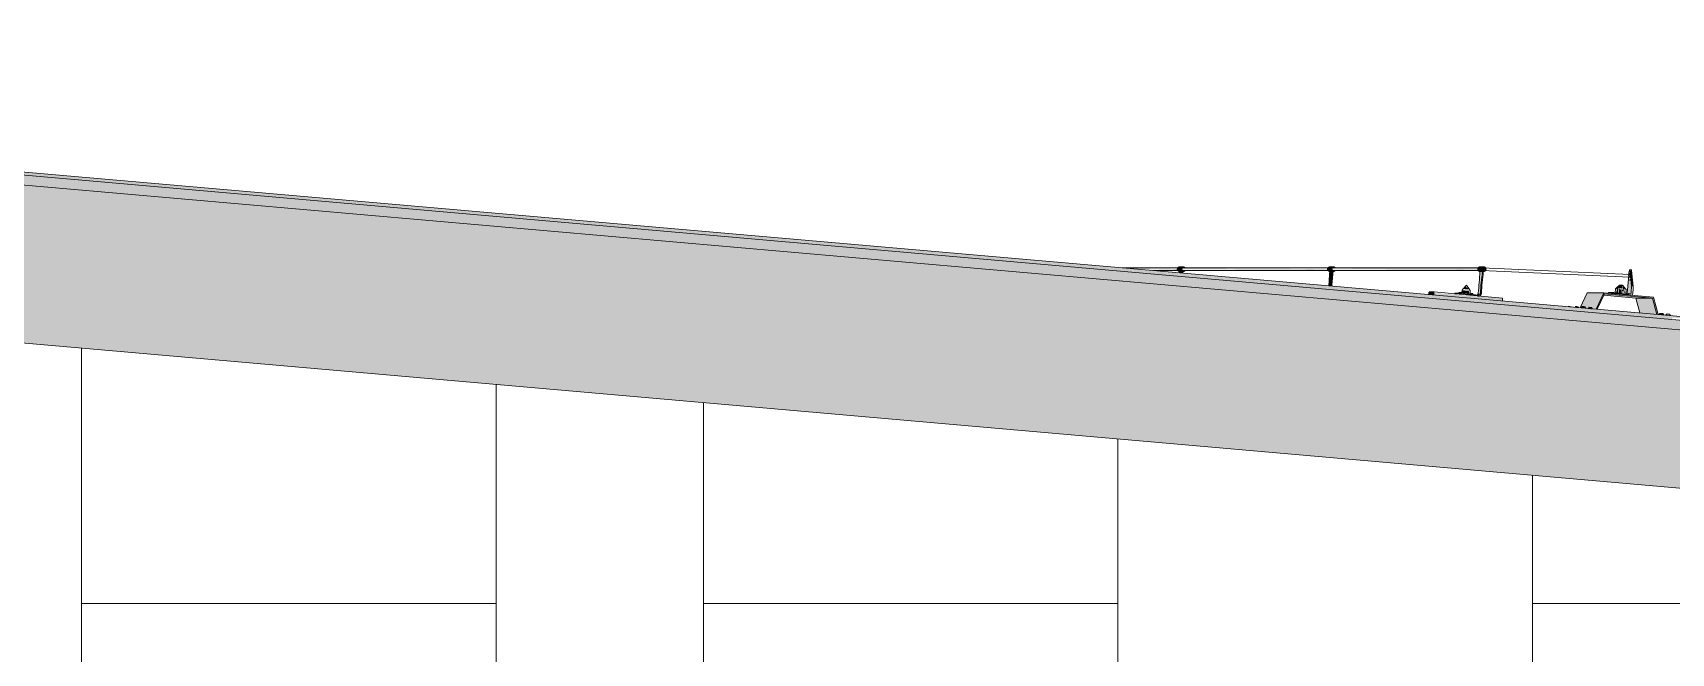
# Model space of a CAD drawing. Header units: millimetres. Extents: x -4612930 to -4329258, y -1064 to 30311.
# Drawn here: x -4361850 to -4357106, y 15860 to 17655 of the extents above; entities that cross this region are included whole.
import ezdxf

# ---------------------------------------------------------------- set-up
doc = ezdxf.new("R2010")
doc.units = ezdxf.units.MM
for name, color, linetype, lineweight in [('A-ROOF', 132, 'Continuous', 5), ('A-WALL-PATT', 111, 'Continuous', 5), ('Q-SPCQ', 91, 'Continuous', 5)]:
    doc.layers.add(name, color=color, linetype=linetype, lineweight=lineweight)

# ---------------------------------------------------------------- blocks, each defined once
blk = doc.blocks.new('Static Line_Sayfa_Metal Deck_Pan Mount - Up to 15 _ pitch - Max 2 Users-1846359-NORTH EAST')
at = {"layer": 'Q-SPCQ'}
h = blk.add_hatch(color=256, dxfattribs=at)
h.paths.add_polyline_path([(4340669.9, 16971.2), (4341093.6, 16973.4), (4341093.7, 16974.9), (4340669.8, 16972.9), (4340669.6, 16971.2)])
h.paths.add_polyline_path([(4341528.2, 16971.2), (4341528.5, 16974.9), (4341104.6, 16972.5), (4341104.7, 16971.2), (4341528, 16971.2)])
h.paths.add_polyline_path([(4340540, 16971.2), (4340658.8, 16973.2), (4340658.9, 16974.9), (4340520, 16973), (4340531, 16972)])
h = blk.add_hatch(color=256, dxfattribs=at)
h.paths.add_polyline_path([(4341105.9, 16966.9), (4341528, 16969.2), (4341528, 16971.2), (4341104.3, 16969.2), (4341105.8, 16967)])
h.paths.add_polyline_path([(4340658.3, 16966.9), (4340658.4, 16969.2), (4340658.3, 16971.2), (4340566, 16969), (4340589.7, 16966.9)])
h.paths.add_polyline_path([(4340671.1, 16966.9), (4341093.2, 16969.2), (4341093.1, 16971.2), (4340669.4, 16969.2), (4340670.9, 16967)])
for points in [[(4340671.1, 16964.4), (4340674.2, 16964.7), (4340669.5, 16970.2), (4340670.5, 16974.9), (4340675.8, 16977.3), (4340664.1, 16977), (4340658.7, 16972.2), (4340660.1, 16966.9), (4340664.2, 16964.7), (4340671.1, 16964.4)], [(4340670.6, 16959.8), (4340671.1, 16964.7), (4340664.2, 16964.7), (4340663.9, 16960.4), (4340668.8, 16960)], [(4340673.6, 16959.6), (4340674, 16963.3), (4340671, 16963.5), (4340671.3, 16959.8)], [(4340675.3, 16965.7), (4340672.5, 16966.9), (4340674.7, 16965.7)], [(4341108.8, 16964.4), (4341109, 16964.7), (4341104.4, 16970.5), (4341105.3, 16974.9), (4341110.6, 16977.3), (4341098.9, 16977), (4341093.5, 16972.2), (4341094.9, 16966.9), (4341099, 16964.7), (4341107.1, 16964.4)], [(4341101.7, 16922.3), (4341106, 16964.7), (4341099, 16964.7), (4341098.1, 16922.6)], [(4341104.7, 16922), (4341105.5, 16960.6), (4341102.5, 16922.2), (4341104.3, 16922)], [(4341110.2, 16965.7), (4341107.3, 16966.9), (4341109.5, 16965.7)], [(4341544.3, 16964.4), (4341539.2, 16970.2), (4341540.1, 16974.9), (4341544.1, 16977.3), (4341533.7, 16977), (4341528.3, 16972.2), (4341529.7, 16966.9), (4341536.4, 16964.7), (4341543.7, 16964.4)], [(4341530.8, 16899.8), (4341535.2, 16900.5), (4341537.1, 16964.7), (4341533.8, 16964.7), (4341530.6, 16899.8)], [(4341538.3, 16901.5), (4341538.9, 16948.2), (4341536.1, 16901.7)], [(4341540, 16967.4), (4341542.1, 16971.3), (4341539.4, 16972.5), (4341539.7, 16967.6)], [(4341545, 16965.7), (4341549.9, 16970.2), (4341548.1, 16974.5), (4341542.7, 16976.1), (4341540.9, 16973.1), (4341541.3, 16968.3), (4341541, 16966.7), (4341544.3, 16965.7)], [(4341977.1, 16921.2), (4341972.2, 16967.5), (4341967.9, 16967.8), (4341972.2, 16921.7)], [(4341400.3, 16896.2), (4341400.6, 16900.9), (4341386.2, 16902.1), (4341386.3, 16897.5), (4341397.7, 16896.5)], [(4341400.5, 16902.9), (4341400.8, 16904.9), (4341397.7, 16902.9)], [(4341400.7, 16901.6), (4341400.5, 16902.9), (4341397.7, 16901.9)], [(4341400.6, 16900.9), (4341400.7, 16901.5), (4341397.7, 16901.1)], [(4341598.8, 16878.9), (4341599.3, 16886.7), (4341400.7, 16902.1), (4341400.3, 16896.2), (4341584.7, 16880.2)], [(4341530.6, 16893.4), (4341530.6, 16896.2), (4341481.5, 16898.8), (4341481.4, 16897.7), (4341530.6, 16893.4)], [(4341502.3, 16901.4), (4341502.3, 16908.9), (4341482.2, 16909.4), (4341481.7, 16903.2), (4341494.4, 16902.1)], [(4341499.8, 16912.3), (4341502.3, 16915.8), (4341495.4, 16917.3), (4341494.4, 16919.1), (4341493.1, 16920.7), (4341485.8, 16916.2), (4341486.7, 16913.4), (4341495.5, 16912.6)], [(4341599.3, 16886.7), (4341599, 16887.4), (4341599, 16886.7)], [(4341870.4, 16855.3), (4341892.4, 16902.5), (4341844.3, 16902.5), (4341824.2, 16859.3), (4341869.9, 16855.3)], [(4342049.4, 16839.7), (4342033.7, 16890), (4341892.4, 16902.5), (4341870.5, 16855.3), (4341873.6, 16855), (4341894.2, 16899.3), (4342033.7, 16887), (4342047.4, 16839.8), (4342049.3, 16839.7)], [(4341985.6, 16887), (4342033.7, 16887), (4341894.2, 16899.3), (4341894.2, 16895.1)], [(4341910.6, 16900.9), (4341910.4, 16903.7), (4341905.4, 16901.9), (4341905.4, 16901.3), (4341910.4, 16900.9)], [(4341915.7, 16900.4), (4341916, 16903.7), (4341910.6, 16901.9), (4341910.6, 16900.9)], [(4341945.9, 16897.8), (4341946.2, 16901), (4341921.3, 16901.9), (4341921.1, 16899.9), (4341935.4, 16898.7)], [(4341940.1, 16914.8), (4341938.2, 16915.4), (4341936.5, 16917.6), (4341938.2, 16921.3), (4341933, 16920.4), (4341930.1, 16915.6), (4341938.2, 16914.9)], [(4341934.9, 16902), (4341934.4, 16913.1), (4341930.6, 16913.2), (4341932, 16902.3), (4341934.9, 16902)], [(4341945.4, 16914.8), (4341945.4, 16921.6), (4341938.2, 16920.4), (4341935.3, 16915.6)], [(4341944.3, 16901.2), (4341944.3, 16912.7), (4341935.9, 16913.2), (4341937, 16901.9), (4341944.3, 16901.2)], [(4341954.4, 16913.9), (4341951.9, 16918.8), (4341945.6, 16921.7), (4341946.7, 16914.6), (4341951.9, 16914.2)], [(4341967.8, 16895.8), (4341966.3, 16899.3), (4341946.1, 16899.3), (4341946.2, 16897.7), (4341967.6, 16895.8)], [(4341949.2, 16913.9), (4341946.7, 16914.6), (4341946.7, 16914.2)], [(4342046.2, 16839.9), (4342033.7, 16887), (4341985.6, 16887), (4341997.8, 16844.2), (4342036, 16840.8)]]:
    blk.add_hatch(color=256, dxfattribs=at).paths.add_polyline_path(points)
h = blk.add_hatch(color=256, dxfattribs=at)
h.paths.add_polyline_path([(4341971.3, 16901.9), (4341972.2, 16921.7), (4341965.9, 16946.9), (4341960, 16901.9), (4341965, 16901.9)])
h.paths.add_polyline_path([(4341972.2, 16921.7), (4341967.9, 16967.8), (4341967.9, 16944.7)])
h = blk.add_hatch(color=256, dxfattribs=at)
h.paths.add_polyline_path([(4341948, 16912.4), (4341945.2, 16911.3), (4341946.2, 16901), (4341947.1, 16902.5), (4341947.7, 16909.4)])
h.paths.add_polyline_path([(4341953.1, 16900.4), (4341951.9, 16912), (4341948, 16911.9), (4341951, 16900.6), (4341953.1, 16900.4)])
for p, q in [((4341539.4, 16974.9), (4340498.1, 16974.9)), ((4340589.9, 16966.9), (4341539.4, 16966.9)), ((4340664.2, 16964.7), (4340663.2, 16966.9)), ((4340663.6, 16964.4), (4340663.9, 16964.4)), ((4340664.1, 16963.5), (4340664.2, 16964.7)), ((4340675.2, 16977.4), (4340664.2, 16977.4)), ((4340664.2, 16964.7), (4340671.1, 16964.7)), ((4340664.2, 16964.4), (4340675.2, 16964.4)), ((4340670.1, 16966.9), (4340671.1, 16964.7)), ((4340671.1, 16964.7), (4340671, 16963.5)), ((4340671, 16963.5), (4340674, 16963.3)), ((4340674, 16963.3), (4340674.1, 16964.4)), ((4340674.1, 16964.4), (4340675.5, 16966.4)), ((4341099, 16964.7), (4341098, 16966.9)), ((4341098.4, 16964.4), (4341098.7, 16964.4)), ((4341098.9, 16963.5), (4341099, 16964.7)), ((4341110, 16977.4), (4341099, 16977.4)), ((4341099, 16964.7), (4341106, 16964.7)), ((4341099, 16964.4), (4341110, 16964.4)), ((4341105, 16966.9), (4341106, 16964.7)), ((4341106, 16964.7), (4341105.9, 16963.5)), ((4341105.9, 16963.5), (4341108.8, 16963.3)), ((4341108.8, 16963.3), (4341108.9, 16964.4)), ((4341108.9, 16964.4), (4341110.3, 16966.4)), ((4341533.8, 16964.7), (4341532.8, 16966.9)), ((4341533.3, 16964.4), (4341533.5, 16964.4)), ((4341533.7, 16963.5), (4341533.8, 16964.7)), ((4341544.9, 16977.4), (4341533.8, 16977.4)), ((4341533.8, 16964.7), (4341540.8, 16964.7)), ((4341533.8, 16964.4), (4341544.9, 16964.4)), ((4341539.2, 16966.9), (4341968.2, 16947.9)), ((4341968.6, 16955.9), (4341539.5, 16974.9)), ((4341539.8, 16966.9), (4341540.8, 16964.7)), ((4341540.8, 16964.7), (4341540.7, 16963.5)), ((4341540.7, 16963.5), (4341543.7, 16963.3)), ((4341543.7, 16963.3), (4341543.8, 16964.4)), ((4341543.8, 16964.4), (4341545.1, 16966.4)), ((4341964.4, 16952.2), (4341960, 16901.9)), ((4341972.4, 16969.2), (4341967.4, 16969.6)), ((4341972.2, 16921.7), (4341967.9, 16967.8)), ((4341968.1, 16937.9), (4341968.5, 16941.8)), ((4341972.9, 16967.4), (4341977.1, 16921.2)), ((4341386.2, 16904.1), (4341385.5, 16897.5)), ((4341385.7, 16897.5), (4341386.2, 16902.1)), ((4341386.3, 16902.9), (4341400.5, 16902.9)), ((4341400.8, 16904.9), (4341386.4, 16904.9)), ((4341400.5, 16902.1), (4341400.1, 16896.3)), ((4341400.3, 16896.2), (4341400.8, 16904.1)), ((4341599.3, 16887.4), (4341400.8, 16904.9)), ((4341461.1, 16901.8), (4341460.8, 16898.9)), ((4341461.1, 16901.8), (4341465.5, 16901.8)), ((4341473.6, 16903.9), (4341473.3, 16900.9)), ((4341474.7, 16900.5), (4341481.6, 16899.8)), ((4341482.3, 16910.5), (4341481.6, 16903.2)), ((4341530.8, 16896.1), (4341481.7, 16900.5)), ((4341482.3, 16910.5), (4341482.8, 16911.2)), ((4341484, 16911.8), (4341482.8, 16911.2)), ((4341484.5, 16912.5), (4341484, 16911.8)), ((4341484.6, 16913.5), (4341484.5, 16912.5)), ((4341484.6, 16913.5), (4341495.3, 16925)), ((4341503.9, 16911.8), (4341495.3, 16925)), ((4341503.8, 16910.8), (4341503.9, 16911.8)), ((4341503.8, 16910.8), (4341504.2, 16910.1)), ((4341505.4, 16909.3), (4341504.2, 16910.1)), ((4341505.1, 16901.1), (4341505.7, 16908.5)), ((4341505.7, 16908.5), (4341505.4, 16909.3)), ((4341512.9, 16897.7), (4341513.2, 16900.4)), ((4341528, 16893.1), (4341531.2, 16893.1)), ((4341528.2, 16899.8), (4341528.3, 16901.8)), ((4341535.3, 16901.8), (4341535.1, 16899.8)), ((4341538.3, 16901.5), (4341535.3, 16901.8)), ((4341538.1, 16899.5), (4341538.3, 16901.5)), ((4341824.2, 16859.3), (4341844.3, 16902.5)), ((4341892.4, 16902.5), (4341844.3, 16902.5)), ((4341892.4, 16902.5), (4341870.4, 16855.3)), ((4341873.6, 16855), (4341894.2, 16899.3)), ((4341985.6, 16887), (4341892, 16895.3)), ((4342036, 16889.8), (4341892.4, 16902.5)), ((4341894.2, 16899.3), (4342033.7, 16887)), ((4341905.6, 16903.7), (4341905.3, 16901)), ((4341905.6, 16903.7), (4341910.8, 16903.7)), ((4341910.8, 16903.7), (4341916, 16903.7)), ((4341921.3, 16902.2), (4341915.9, 16902.7)), ((4341921.4, 16903.2), (4341946.2, 16901)), ((4341926, 16913.8), (4341925.1, 16902.9)), ((4341926, 16913.8), (4341926.6, 16914.6)), ((4341927.5, 16915), (4341926.6, 16914.6)), ((4341928.1, 16915.7), (4341927.5, 16915)), ((4341931.2, 16913.8), (4341930.3, 16902.4)), ((4341931.2, 16913.8), (4341931.8, 16914.6)), ((4341932.8, 16915), (4341931.8, 16914.6)), ((4341933.3, 16915.7), (4341932.8, 16915)), ((4341946.2, 16901), (4341968.1, 16899.1)), ((4341950.2, 16913.8), (4341950.7, 16913)), ((4341951.5, 16912.4), (4341950.7, 16913)), ((4341955.5, 16913.8), (4341955.9, 16913)), ((4341956.7, 16912.4), (4341955.9, 16913)), ((4341956.2, 16900.2), (4341957.1, 16911.5)), ((4341957.1, 16911.5), (4341956.7, 16912.4)), ((4341971.3, 16901.9), (4341971.7, 16906)), ((4341976.6, 16905.6), (4341976.3, 16901.4)), ((4341997, 16844.2), (4341985.6, 16887)), ((4342033.7, 16887), (4341985.6, 16887)), ((4342033.7, 16887), (4342046.2, 16839.9)), ((4342049.4, 16839.7), (4342036, 16889.8)), ((4341599.3, 16886.7), (4341598.8, 16878.9)), ((4341812.2, 16860.3), (4341809.3, 16860.6)), ((4341809.3, 16860.6), (4341809.7, 16860.6)), ((4341809.7, 16860.6), (4341813.9, 16860.3)), ((4341813.9, 16860.3), (4341817.6, 16859.9)), ((4341817.2, 16859.9), (4341814.4, 16860.1)), ((4341817.6, 16859.9), (4341817.2, 16859.9)), ((4341833.1, 16860.3), (4341829.4, 16860.6)), ((4341829.4, 16860.6), (4341829.8, 16860.6)), ((4341829.8, 16860.6), (4341833.9, 16860.3)), ((4341837.3, 16859.9), (4341833.1, 16860.3)), ((4341833.9, 16860.3), (4341837.7, 16859.9)), ((4341837.7, 16859.9), (4341837.3, 16859.9)), ((4341849.4, 16860.6), (4341849.1, 16857.1)), ((4341849.5, 16857.1), (4341849.1, 16857.1)), ((4341853.1, 16860.3), (4341849.4, 16860.6)), ((4341849.4, 16860.6), (4341849.8, 16860.6)), ((4341849.8, 16860.6), (4341849.5, 16857.1)), ((4341853.6, 16856.8), (4341849.5, 16857.1)), ((4341849.8, 16860.6), (4341853.9, 16860.3)), ((4341852.8, 16856.8), (4341853.1, 16860.3)), ((4341857.3, 16859.9), (4341853.1, 16860.3)), ((4341853.9, 16860.3), (4341853.6, 16856.8)), ((4341857.4, 16856.4), (4341853.6, 16856.8)), ((4341853.9, 16860.3), (4341857.7, 16859.9)), ((4341857.3, 16859.9), (4341857, 16856.4)), ((4341857, 16856.4), (4341857.4, 16856.4)), ((4341857.7, 16859.9), (4341857.3, 16859.9)), ((4341857.7, 16859.9), (4341857.4, 16856.4))]:
    blk.add_line(p, q, dxfattribs=at)
at = {"layer": 'Q-SPCQ', "flags": 128}
for points in [[(4340664.2, 16977.4), (4340663.9, 16977.4), (4340663.7, 16977.3), (4340663.4, 16977.3), (4340663.1, 16977.3), (4340662.9, 16977.2), (4340662.6, 16977.2), (4340662.4, 16977.1), (4340662.1, 16977), (4340661.9, 16976.9), (4340661.6, 16976.9), (4340661.4, 16976.7), (4340661.2, 16976.6), (4340660.9, 16976.5), (4340660.7, 16976.4), (4340660.5, 16976.2), (4340660.3, 16976.1), (4340660.1, 16975.9), (4340659.9, 16975.7), (4340659.7, 16975.6), (4340659.5, 16975.4), (4340659.3, 16975.2), (4340659.2, 16975), (4340659, 16974.8), (4340658.8, 16974.6), (4340658.7, 16974.4), (4340658.6, 16974.1), (4340658.4, 16973.9), (4340658.3, 16973.7), (4340658.2, 16973.5), (4340658.1, 16973.2), (4340658, 16973), (4340657.9, 16972.7), (4340657.9, 16972.5), (4340657.8, 16972.2), (4340657.8, 16972), (4340657.7, 16971.7), (4340657.7, 16971.5), (4340657.7, 16971.2), (4340657.7, 16970.9), (4340657.7, 16970.7), (4340657.7, 16970.4), (4340657.7, 16970.2), (4340657.7, 16969.9), (4340657.8, 16969.7), (4340657.8, 16969.4), (4340657.9, 16969.2), (4340658, 16968.9), (4340658.1, 16968.7), (4340658.2, 16968.4), (4340658.3, 16968.2), (4340658.4, 16967.9), (4340658.5, 16967.7), (4340658.6, 16967.5), (4340658.8, 16967.3), (4340658.9, 16967.1), (4340659.1, 16966.9), (4340659.2, 16966.7), (4340659.4, 16966.5), (4340659.6, 16966.3), (4340659.8, 16966.1), (4340660, 16965.9), (4340660.2, 16965.8), (4340660.4, 16965.6), (4340660.6, 16965.4), (4340660.8, 16965.3), (4340661, 16965.2), (4340661.3, 16965.1), (4340661.5, 16964.9), (4340661.7, 16964.8), (4340662, 16964.7), (4340662.2, 16964.7), (4340662.5, 16964.6), (4340662.7, 16964.5), (4340663, 16964.5), (4340663.3, 16964.4), (4340663.5, 16964.4), (4340663.6, 16964.4)], [(4340675.8, 16977.3), (4340675.5, 16977.4), (4340675.3, 16977.4), (4340675.2, 16977.4)], [(4340675.2, 16964.4), (4340675.5, 16964.4), (4340675.7, 16964.4), (4340676, 16964.4), (4340676.3, 16964.5), (4340676.5, 16964.5), (4340676.8, 16964.6), (4340677, 16964.6), (4340677.3, 16964.7), (4340677.5, 16964.8), (4340677.8, 16964.9), (4340678, 16965), (4340678.2, 16965.1), (4340678.5, 16965.2), (4340678.7, 16965.4), (4340678.9, 16965.5), (4340679.1, 16965.7), (4340679.3, 16965.8), (4340679.5, 16966), (4340679.7, 16966.2), (4340679.9, 16966.4), (4340680.1, 16966.5), (4340680.3, 16966.7), (4340680.4, 16966.9)], [(4340680.3, 16974.9), (4340680.2, 16975.1), (4340680, 16975.3), (4340679.8, 16975.5), (4340679.6, 16975.7), (4340679.4, 16975.8), (4340679.2, 16976), (4340679, 16976.1), (4340678.8, 16976.3), (4340678.6, 16976.4), (4340678.4, 16976.6), (4340678.1, 16976.7), (4340677.9, 16976.8), (4340677.7, 16976.9), (4340677.4, 16977), (4340677.2, 16977.1), (4340676.9, 16977.1), (4340676.7, 16977.2), (4340676.4, 16977.3), (4340676.1, 16977.3), (4340675.9, 16977.3), (4340675.8, 16977.3)], [(4341099, 16977.4), (4341098.7, 16977.4), (4341098.5, 16977.3), (4341098.2, 16977.3), (4341098, 16977.3), (4341097.7, 16977.2), (4341097.4, 16977.2), (4341097.2, 16977.1), (4341096.9, 16977), (4341096.7, 16976.9), (4341096.5, 16976.9), (4341096.2, 16976.7), (4341096, 16976.6), (4341095.8, 16976.5), (4341095.5, 16976.4), (4341095.3, 16976.2), (4341095.1, 16976.1), (4341094.9, 16975.9), (4341094.7, 16975.7), (4341094.5, 16975.6), (4341094.3, 16975.4), (4341094.1, 16975.2), (4341094, 16975), (4341093.8, 16974.8), (4341093.7, 16974.6), (4341093.5, 16974.4), (4341093.4, 16974.1), (4341093.3, 16973.9), (4341093.1, 16973.7), (4341093, 16973.5), (4341092.9, 16973.2), (4341092.8, 16973), (4341092.8, 16972.7), (4341092.7, 16972.5), (4341092.6, 16972.2), (4341092.6, 16972), (4341092.5, 16971.7), (4341092.5, 16971.5), (4341092.5, 16971.2), (4341092.5, 16970.9), (4341092.5, 16970.7), (4341092.5, 16970.4), (4341092.5, 16970.2), (4341092.6, 16969.9), (4341092.6, 16969.7), (4341092.7, 16969.4), (4341092.7, 16969.2), (4341092.8, 16968.9), (4341092.9, 16968.7), (4341093, 16968.4), (4341093.1, 16968.2), (4341093.2, 16967.9), (4341093.3, 16967.7), (4341093.4, 16967.5), (4341093.6, 16967.3), (4341093.7, 16967.1), (4341093.9, 16966.9), (4341094, 16966.7), (4341094.2, 16966.5), (4341094.4, 16966.3), (4341094.6, 16966.1), (4341094.8, 16965.9), (4341095, 16965.8), (4341095.2, 16965.6), (4341095.4, 16965.4), (4341095.6, 16965.3), (4341095.9, 16965.2), (4341096.1, 16965.1), (4341096.3, 16964.9), (4341096.6, 16964.8), (4341096.8, 16964.7), (4341097.1, 16964.7), (4341097.3, 16964.6), (4341097.6, 16964.5), (4341097.8, 16964.5), (4341098.1, 16964.4), (4341098.3, 16964.4), (4341098.4, 16964.4)], [(4341110.6, 16977.3), (4341110.4, 16977.4), (4341110.1, 16977.4), (4341110, 16977.4)], [(4341110, 16964.4), (4341110.3, 16964.4), (4341110.6, 16964.4), (4341110.8, 16964.4), (4341111.1, 16964.5), (4341111.3, 16964.5), (4341111.6, 16964.6), (4341111.9, 16964.6), (4341112.1, 16964.7), (4341112.3, 16964.8), (4341112.6, 16964.9), (4341112.8, 16965), (4341113.1, 16965.1), (4341113.3, 16965.2), (4341113.5, 16965.4), (4341113.7, 16965.5), (4341113.9, 16965.7), (4341114.2, 16965.8), (4341114.4, 16966), (4341114.5, 16966.2), (4341114.7, 16966.4), (4341114.9, 16966.5), (4341115.1, 16966.7), (4341115.2, 16966.9)], [(4341115.2, 16974.9), (4341115, 16975.1), (4341114.8, 16975.3), (4341114.6, 16975.5), (4341114.5, 16975.7), (4341114.3, 16975.8), (4341114.1, 16976), (4341113.9, 16976.1), (4341113.6, 16976.3), (4341113.4, 16976.4), (4341113.2, 16976.6), (4341113, 16976.7), (4341112.7, 16976.8), (4341112.5, 16976.9), (4341112.2, 16977), (4341112, 16977.1), (4341111.7, 16977.1), (4341111.5, 16977.2), (4341111.2, 16977.3), (4341111, 16977.3), (4341110.7, 16977.3), (4341110.6, 16977.3)], [(4341533.8, 16977.4), (4341533.6, 16977.4), (4341533.3, 16977.3), (4341533, 16977.3), (4341532.8, 16977.3), (4341532.5, 16977.2), (4341532.3, 16977.2), (4341532, 16977.1), (4341531.8, 16977), (4341531.5, 16976.9), (4341531.3, 16976.9), (4341531, 16976.7), (4341530.8, 16976.6), (4341530.6, 16976.5), (4341530.3, 16976.4), (4341530.1, 16976.2), (4341529.9, 16976.1), (4341529.7, 16975.9), (4341529.5, 16975.7), (4341529.3, 16975.6), (4341529.1, 16975.4), (4341529, 16975.2), (4341528.8, 16975), (4341528.6, 16974.8), (4341528.5, 16974.6), (4341528.3, 16974.4), (4341528.2, 16974.1), (4341528.1, 16973.9), (4341528, 16973.7), (4341527.8, 16973.5), (4341527.7, 16973.2), (4341527.7, 16973), (4341527.6, 16972.7), (4341527.5, 16972.5), (4341527.5, 16972.2), (4341527.4, 16972), (4341527.4, 16971.7), (4341527.3, 16971.5), (4341527.3, 16971.2), (4341527.3, 16970.9), (4341527.3, 16970.7), (4341527.3, 16970.4), (4341527.3, 16970.2), (4341527.4, 16969.9), (4341527.4, 16969.7), (4341527.5, 16969.4), (4341527.5, 16969.2), (4341527.6, 16968.9), (4341527.7, 16968.7), (4341527.8, 16968.4), (4341527.9, 16968.2), (4341528, 16967.9), (4341528.1, 16967.7), (4341528.3, 16967.5), (4341528.4, 16967.3), (4341528.5, 16967.1), (4341528.7, 16966.9), (4341528.9, 16966.7), (4341529, 16966.5), (4341529.2, 16966.3), (4341529.4, 16966.1), (4341529.6, 16965.9), (4341529.8, 16965.8), (4341530, 16965.6), (4341530.2, 16965.4), (4341530.5, 16965.3), (4341530.7, 16965.2), (4341530.9, 16965.1), (4341531.1, 16964.9), (4341531.4, 16964.8), (4341531.6, 16964.7), (4341531.9, 16964.7), (4341532.1, 16964.6), (4341532.4, 16964.5), (4341532.6, 16964.5), (4341532.9, 16964.4), (4341533.2, 16964.4), (4341533.3, 16964.4)], [(4341545.4, 16977.3), (4341545.2, 16977.4), (4341544.9, 16977.4), (4341544.9, 16977.4)], [(4341544.9, 16964.4), (4341545.1, 16964.4), (4341545.4, 16964.4), (4341545.6, 16964.4), (4341545.9, 16964.5), (4341546.2, 16964.5), (4341546.4, 16964.6), (4341546.7, 16964.6), (4341546.9, 16964.7), (4341547.2, 16964.8), (4341547.4, 16964.9), (4341547.7, 16965), (4341547.9, 16965.1), (4341548.1, 16965.2), (4341548.3, 16965.4), (4341548.6, 16965.5), (4341548.8, 16965.7), (4341549, 16965.8), (4341549.2, 16966), (4341549.4, 16966.2), (4341549.5, 16966.4), (4341549.7, 16966.5), (4341549.9, 16966.7), (4341550.1, 16966.9), (4341550.2, 16967.2), (4341550.4, 16967.4), (4341550.5, 16967.6), (4341550.6, 16967.8), (4341550.7, 16968.1), (4341550.8, 16968.3), (4341550.9, 16968.5), (4341551, 16968.8), (4341551.1, 16969), (4341551.2, 16969.3), (4341551.2, 16969.5), (4341551.3, 16969.8), (4341551.3, 16970), (4341551.3, 16970.3), (4341551.4, 16970.5), (4341551.4, 16970.8), (4341551.4, 16971.1), (4341551.4, 16971.3), (4341551.3, 16971.6), (4341551.3, 16971.8), (4341551.3, 16972.1), (4341551.2, 16972.3), (4341551.1, 16972.6), (4341551.1, 16972.8), (4341551, 16973.1), (4341550.9, 16973.3), (4341550.8, 16973.6), (4341550.7, 16973.8), (4341550.6, 16974), (4341550.4, 16974.2), (4341550.3, 16974.5), (4341550.1, 16974.7), (4341550, 16974.9), (4341549.8, 16975.1), (4341549.6, 16975.3), (4341549.5, 16975.5), (4341549.3, 16975.7), (4341549.1, 16975.8), (4341548.9, 16976), (4341548.7, 16976.1), (4341548.5, 16976.3), (4341548.2, 16976.4), (4341548, 16976.6), (4341547.8, 16976.7), (4341547.5, 16976.8), (4341547.3, 16976.9), (4341547.1, 16977), (4341546.8, 16977.1), (4341546.6, 16977.1), (4341546.3, 16977.2), (4341546, 16977.3), (4341545.8, 16977.3), (4341545.5, 16977.3), (4341545.4, 16977.3)], [(4341928.1, 16915.7), (4341938, 16924.4), (4341939, 16924.5), (4341939.3, 16924.5), (4341939.5, 16924.5), (4341939.6, 16924.5), (4341939.7, 16924.5), (4341939.7, 16924.5), (4341939.8, 16924.5), (4341939.8, 16924.5), (4341939.8, 16924.5), (4341939.8, 16924.5), (4341939.8, 16924.5), (4341939.9, 16924.5), (4341939.9, 16924.5), (4341939.9, 16924.5), (4341939.9, 16924.5), (4341939.9, 16924.5), (4341939.9, 16924.5), (4341939.9, 16924.5), (4341939.9, 16924.5), (4341939.9, 16924.5), (4341939.9, 16924.5), (4341940, 16924.5)], [(4341933.3, 16915.7), (4341943.2, 16924.4), (4341944.2, 16924.5), (4341944.5, 16924.5), (4341944.7, 16924.5), (4341944.8, 16924.5), (4341944.9, 16924.5), (4341944.9, 16924.5), (4341945, 16924.5), (4341945, 16924.5), (4341945, 16924.5), (4341945, 16924.5), (4341945.1, 16924.5), (4341945.1, 16924.5), (4341945.1, 16924.5), (4341945.1, 16924.5), (4341945.1, 16924.5), (4341945.1, 16924.5), (4341945.1, 16924.5), (4341945.1, 16924.5), (4341945.1, 16924.5), (4341945.2, 16924.5), (4341945.2, 16924.5), (4341945.2, 16924.5)], [(4341944.2, 16921.4), (4341942, 16924.1), (4341941, 16924.3), (4341940.7, 16924.4), (4341940.5, 16924.4), (4341940.4, 16924.4), (4341940.4, 16924.4), (4341940.3, 16924.4), (4341940.3, 16924.4), (4341940.2, 16924.4), (4341940.2, 16924.4), (4341940.2, 16924.4), (4341940.2, 16924.4), (4341940.2, 16924.4), (4341940.1, 16924.4), (4341940.1, 16924.4), (4341940.1, 16924.4), (4341940.1, 16924.4), (4341940.1, 16924.4), (4341940.1, 16924.4), (4341940.1, 16924.4), (4341940.1, 16924.4), (4341940.1, 16924.4), (4341940.1, 16924.4)], [(4341955.5, 16913.8), (4341947.2, 16924.1), (4341946.3, 16924.3), (4341945.9, 16924.4), (4341945.7, 16924.4), (4341945.6, 16924.4), (4341945.6, 16924.4), (4341945.5, 16924.4), (4341945.5, 16924.4), (4341945.5, 16924.4), (4341945.4, 16924.4), (4341945.4, 16924.4), (4341945.4, 16924.4), (4341945.4, 16924.4), (4341945.4, 16924.4), (4341945.4, 16924.4), (4341945.3, 16924.4), (4341945.3, 16924.4), (4341945.3, 16924.4), (4341945.3, 16924.4), (4341945.3, 16924.4), (4341945.3, 16924.4), (4341945.3, 16924.4), (4341945.3, 16924.4)], [(4341789.7, 16862.8), (4341790, 16862.8), (4341790.2, 16862.8), (4341790.3, 16862.8), (4341790.3, 16862.8), (4341790.4, 16862.8), (4341790.4, 16862.8), (4341790.5, 16862.8), (4341790.5, 16862.8), (4341790.6, 16862.8), (4341790.7, 16862.8), (4341790.7, 16862.8), (4341790.8, 16862.8), (4341790.9, 16862.8), (4341790.9, 16862.7), (4341791, 16862.7), (4341791.1, 16862.7), (4341791.2, 16862.7), (4341791.3, 16862.7), (4341791.4, 16862.7), (4341791.5, 16862.7), (4341791.6, 16862.7), (4341791.7, 16862.7), (4341791.8, 16862.7), (4341791.9, 16862.7), (4341792, 16862.7), (4341792.1, 16862.7), (4341792.2, 16862.6), (4341792.4, 16862.6), (4341792.5, 16862.6), (4341792.6, 16862.6), (4341792.7, 16862.6), (4341792.9, 16862.6), (4341793, 16862.6), (4341793.1, 16862.6), (4341793.3, 16862.6), (4341793.4, 16862.5), (4341793.5, 16862.5), (4341793.7, 16862.5), (4341793.8, 16862.5), (4341793.9, 16862.5), (4341794, 16862.5)], [(4341797.7, 16862.1), (4341797.3, 16862.2), (4341797.2, 16862.2), (4341797.1, 16862.2), (4341797.1, 16862.2), (4341797, 16862.2), (4341797, 16862.2), (4341796.9, 16862.2), (4341796.8, 16862.2), (4341796.8, 16862.2), (4341796.7, 16862.2), (4341796.7, 16862.2), (4341796.6, 16862.3), (4341796.5, 16862.3), (4341796.5, 16862.3), (4341796.4, 16862.3), (4341796.3, 16862.3), (4341796.2, 16862.3), (4341796.1, 16862.3), (4341796, 16862.3), (4341795.9, 16862.3), (4341795.8, 16862.3), (4341795.7, 16862.3), (4341795.6, 16862.3), (4341795.5, 16862.4), (4341795.4, 16862.4), (4341795.3, 16862.4), (4341795.1, 16862.4), (4341795, 16862.4), (4341794.9, 16862.4), (4341794.8, 16862.4), (4341794.6, 16862.4), (4341794.5, 16862.4), (4341794.4, 16862.5), (4341794.3, 16862.5), (4341794.1, 16862.5), (4341794, 16862.5), (4341794, 16862.5)], [(4341809.7, 16862.8), (4341810.1, 16862.8), (4341810.2, 16862.8), (4341810.3, 16862.8), (4341810.3, 16862.8), (4341810.4, 16862.8), (4341810.5, 16862.8), (4341810.5, 16862.8), (4341810.6, 16862.8), (4341810.6, 16862.8), (4341810.7, 16862.8), (4341810.7, 16862.8), (4341810.8, 16862.8), (4341810.9, 16862.8), (4341811, 16862.7), (4341811, 16862.7), (4341811.1, 16862.7), (4341811.2, 16862.7), (4341811.3, 16862.7), (4341811.4, 16862.7), (4341811.5, 16862.7), (4341811.6, 16862.7), (4341811.7, 16862.7), (4341811.8, 16862.7), (4341811.9, 16862.7), (4341812, 16862.7), (4341812.2, 16862.7), (4341812.3, 16862.6), (4341812.4, 16862.6), (4341812.5, 16862.6), (4341812.6, 16862.6), (4341812.8, 16862.6), (4341812.9, 16862.6), (4341813, 16862.6), (4341813.2, 16862.6), (4341813.3, 16862.6), (4341813.4, 16862.5), (4341813.5, 16862.5), (4341813.7, 16862.5), (4341813.8, 16862.5), (4341813.9, 16862.5), (4341814, 16862.5)], [(4341819.4, 16859.7), (4341817.7, 16862.1), (4341817.4, 16862.2), (4341817.2, 16862.2), (4341817.1, 16862.2), (4341817.1, 16862.2), (4341817, 16862.2), (4341817, 16862.2), (4341816.9, 16862.2), (4341816.9, 16862.2), (4341816.8, 16862.2), (4341816.8, 16862.2), (4341816.7, 16862.2), (4341816.6, 16862.3), (4341816.5, 16862.3), (4341816.5, 16862.3), (4341816.4, 16862.3), (4341816.3, 16862.3), (4341816.2, 16862.3), (4341816.1, 16862.3), (4341816, 16862.3), (4341815.9, 16862.3), (4341815.8, 16862.3), (4341815.7, 16862.3), (4341815.6, 16862.3), (4341815.5, 16862.4), (4341815.4, 16862.4), (4341815.3, 16862.4), (4341815.2, 16862.4), (4341815, 16862.4), (4341814.9, 16862.4), (4341814.8, 16862.4), (4341814.7, 16862.4), (4341814.5, 16862.4), (4341814.4, 16862.5), (4341814.3, 16862.5), (4341814.2, 16862.5), (4341814, 16862.5), (4341814, 16862.5)], [(4341826.1, 16859.1), (4341829.7, 16862.8), (4341830.1, 16862.8), (4341830.2, 16862.8), (4341830.3, 16862.8), (4341830.4, 16862.8), (4341830.4, 16862.8), (4341830.5, 16862.8), (4341830.5, 16862.8), (4341830.6, 16862.8), (4341830.6, 16862.8), (4341830.7, 16862.8), (4341830.8, 16862.8), (4341830.8, 16862.8), (4341830.9, 16862.8), (4341831, 16862.7), (4341831.1, 16862.7), (4341831.1, 16862.7), (4341831.2, 16862.7), (4341831.3, 16862.7), (4341831.4, 16862.7), (4341831.5, 16862.7), (4341831.6, 16862.7), (4341831.7, 16862.7), (4341831.8, 16862.7), (4341831.9, 16862.7), (4341832.1, 16862.7), (4341832.2, 16862.7), (4341832.3, 16862.6), (4341832.4, 16862.6), (4341832.5, 16862.6), (4341832.7, 16862.6), (4341832.8, 16862.6), (4341832.9, 16862.6), (4341833, 16862.6), (4341833.2, 16862.6), (4341833.3, 16862.6), (4341833.4, 16862.5), (4341833.6, 16862.5), (4341833.7, 16862.5), (4341833.8, 16862.5), (4341834, 16862.5), (4341834, 16862.5)], [(4341840.7, 16857.9), (4341837.8, 16862.1), (4341837.4, 16862.2), (4341837.2, 16862.2), (4341837.2, 16862.2), (4341837.1, 16862.2), (4341837.1, 16862.2), (4341837, 16862.2), (4341836.9, 16862.2), (4341836.9, 16862.2), (4341836.8, 16862.2), (4341836.8, 16862.2), (4341836.7, 16862.2), (4341836.6, 16862.3), (4341836.6, 16862.3), (4341836.5, 16862.3), (4341836.4, 16862.3), (4341836.3, 16862.3), (4341836.2, 16862.3), (4341836.2, 16862.3), (4341836.1, 16862.3), (4341836, 16862.3), (4341835.9, 16862.3), (4341835.8, 16862.3), (4341835.6, 16862.3), (4341835.5, 16862.4), (4341835.4, 16862.4), (4341835.3, 16862.4), (4341835.2, 16862.4), (4341835.1, 16862.4), (4341834.9, 16862.4), (4341834.8, 16862.4), (4341834.7, 16862.4), (4341834.6, 16862.4), (4341834.4, 16862.5), (4341834.3, 16862.5), (4341834.2, 16862.5), (4341834, 16862.5), (4341834, 16862.5)], [(4341847.4, 16857.3), (4341847.4, 16857.3), (4341847.5, 16857.3), (4341847.5, 16857.3), (4341847.6, 16857.3), (4341847.7, 16857.3), (4341847.7, 16857.3), (4341847.8, 16857.3), (4341847.9, 16857.2), (4341848, 16857.2), (4341848.1, 16857.2), (4341848.2, 16857.2), (4341848.3, 16857.2), (4341848.5, 16857.2), (4341848.6, 16857.2), (4341848.7, 16857.2), (4341848.9, 16857.2), (4341849.1, 16857.2), (4341849.2, 16857.1), (4341849.4, 16857.1), (4341849.6, 16857.1), (4341849.7, 16857.1), (4341849.9, 16857.1), (4341850.1, 16857.1), (4341850.3, 16857.1), (4341850.5, 16857), (4341850.7, 16857), (4341850.9, 16857), (4341851.1, 16857), (4341851.4, 16857), (4341851.6, 16857), (4341851.8, 16856.9), (4341852, 16856.9), (4341852.3, 16856.9), (4341852.5, 16856.9), (4341852.7, 16856.9), (4341852.9, 16856.8), (4341853.2, 16856.8), (4341853.4, 16856.8), (4341853.6, 16856.8), (4341853.7, 16856.8)], [(4341859.1, 16856.3), (4341859.1, 16856.3), (4341859, 16856.3), (4341858.9, 16856.3), (4341858.9, 16856.3), (4341858.8, 16856.3), (4341858.7, 16856.3), (4341858.7, 16856.3), (4341858.6, 16856.3), (4341858.5, 16856.3), (4341858.4, 16856.3), (4341858.3, 16856.4), (4341858.1, 16856.4), (4341858, 16856.4), (4341857.9, 16856.4), (4341857.7, 16856.4), (4341857.6, 16856.4), (4341857.4, 16856.4), (4341857.3, 16856.4), (4341857.1, 16856.5), (4341856.9, 16856.5), (4341856.7, 16856.5), (4341856.6, 16856.5), (4341856.4, 16856.5), (4341856.2, 16856.6), (4341856, 16856.6), (4341855.8, 16856.6), (4341855.5, 16856.6), (4341855.3, 16856.6), (4341855.1, 16856.6), (4341854.9, 16856.7), (4341854.7, 16856.7), (4341854.5, 16856.7), (4341854.2, 16856.7), (4341854, 16856.7), (4341853.8, 16856.8), (4341853.7, 16856.8)], [(4342051.5, 16839.5), (4342055, 16843), (4342055.4, 16843), (4342055.5, 16843), (4342055.6, 16843), (4342055.6, 16843), (4342055.7, 16843), (4342055.8, 16843), (4342055.8, 16843), (4342055.9, 16843), (4342055.9, 16843), (4342056, 16843), (4342056, 16843), (4342056.1, 16843), (4342056.2, 16843), (4342056.3, 16843), (4342056.3, 16843), (4342056.4, 16843), (4342056.5, 16842.9), (4342056.6, 16842.9), (4342056.7, 16842.9), (4342056.8, 16842.9), (4342056.9, 16842.9), (4342057, 16842.9), (4342057.1, 16842.9), (4342057.2, 16842.9), (4342057.3, 16842.9), (4342057.5, 16842.9), (4342057.6, 16842.9), (4342057.7, 16842.8), (4342057.8, 16842.8), (4342057.9, 16842.8), (4342058.1, 16842.8), (4342058.2, 16842.8), (4342058.3, 16842.8), (4342058.5, 16842.8), (4342058.6, 16842.8), (4342058.7, 16842.8), (4342058.8, 16842.8), (4342059, 16842.7), (4342059.1, 16842.7), (4342059.2, 16842.7), (4342059.3, 16842.7)], [(4342054.8, 16841.2), (4342055.2, 16841.3), (4342055.3, 16841.3), (4342055.4, 16841.3), (4342055.5, 16841.3), (4342055.5, 16841.3), (4342055.6, 16841.3), (4342055.6, 16841.3), (4342055.7, 16841.2), (4342055.7, 16841.2), (4342055.8, 16841.2), (4342055.9, 16841.2), (4342055.9, 16841.2), (4342056, 16841.2), (4342056.1, 16841.2), (4342056.2, 16841.2), (4342056.3, 16841.2), (4342056.3, 16841.2), (4342056.4, 16841.2), (4342056.5, 16841.2), (4342056.6, 16841.2), (4342056.7, 16841.2), (4342056.8, 16841.2), (4342056.9, 16841.2), (4342057, 16841.1), (4342057.2, 16841.1), (4342057.3, 16841.1), (4342057.4, 16841.1), (4342057.5, 16841.1), (4342057.6, 16841.1), (4342057.8, 16841.1), (4342057.9, 16841.1), (4342058, 16841.1), (4342058.1, 16841.1), (4342058.3, 16841), (4342058.4, 16841), (4342058.5, 16841), (4342058.7, 16841), (4342058.8, 16841), (4342058.9, 16841), (4342059.1, 16841), (4342059.1, 16841)], [(4342062.9, 16840.5), (4342062.5, 16840.6), (4342062.4, 16840.7), (4342062.3, 16840.7), (4342062.2, 16840.7), (4342062.2, 16840.7), (4342062.1, 16840.7), (4342062.1, 16840.7), (4342062, 16840.7), (4342061.9, 16840.7), (4342061.9, 16840.7), (4342061.8, 16840.7), (4342061.7, 16840.7), (4342061.7, 16840.7), (4342061.6, 16840.7), (4342061.5, 16840.7), (4342061.4, 16840.8), (4342061.3, 16840.8), (4342061.3, 16840.8), (4342061.2, 16840.8), (4342061.1, 16840.8), (4342061, 16840.8), (4342060.9, 16840.8), (4342060.7, 16840.8), (4342060.6, 16840.8), (4342060.5, 16840.8), (4342060.4, 16840.9), (4342060.3, 16840.9), (4342060.2, 16840.9), (4342060, 16840.9), (4342059.9, 16840.9), (4342059.8, 16840.9), (4342059.7, 16840.9), (4342059.5, 16840.9), (4342059.4, 16840.9), (4342059.3, 16841), (4342059.1, 16841), (4342059.1, 16841)], [(4342065.8, 16838.2), (4342063, 16842.3), (4342062.7, 16842.4), (4342062.5, 16842.4), (4342062.4, 16842.4), (4342062.4, 16842.4), (4342062.3, 16842.4), (4342062.3, 16842.4), (4342062.2, 16842.4), (4342062.2, 16842.4), (4342062.1, 16842.4), (4342062.1, 16842.5), (4342062, 16842.5), (4342061.9, 16842.5), (4342061.8, 16842.5), (4342061.8, 16842.5), (4342061.7, 16842.5), (4342061.6, 16842.5), (4342061.5, 16842.5), (4342061.4, 16842.5), (4342061.3, 16842.5), (4342061.2, 16842.5), (4342061.1, 16842.5), (4342061, 16842.6), (4342060.9, 16842.6), (4342060.8, 16842.6), (4342060.7, 16842.6), (4342060.6, 16842.6), (4342060.5, 16842.6), (4342060.3, 16842.6), (4342060.2, 16842.6), (4342060.1, 16842.6), (4342060, 16842.7), (4342059.8, 16842.7), (4342059.7, 16842.7), (4342059.6, 16842.7), (4342059.4, 16842.7), (4342059.3, 16842.7), (4342059.3, 16842.7)], [(4342071.4, 16837.7), (4342074.8, 16841.2), (4342075.2, 16841.3), (4342075.4, 16841.3), (4342075.4, 16841.3), (4342075.5, 16841.3), (4342075.5, 16841.3), (4342075.6, 16841.3), (4342075.7, 16841.3), (4342075.7, 16841.2), (4342075.8, 16841.2), (4342075.8, 16841.2), (4342075.9, 16841.2), (4342076, 16841.2), (4342076, 16841.2), (4342076.1, 16841.2), (4342076.2, 16841.2), (4342076.3, 16841.2), (4342076.4, 16841.2), (4342076.5, 16841.2), (4342076.5, 16841.2), (4342076.6, 16841.2), (4342076.7, 16841.2), (4342076.9, 16841.2), (4342077, 16841.2), (4342077.1, 16841.1), (4342077.2, 16841.1), (4342077.3, 16841.1), (4342077.4, 16841.1), (4342077.5, 16841.1), (4342077.7, 16841.1), (4342077.8, 16841.1), (4342077.9, 16841.1), (4342078, 16841.1), (4342078.2, 16841.1), (4342078.3, 16841), (4342078.4, 16841), (4342078.6, 16841), (4342078.7, 16841), (4342078.8, 16841), (4342079, 16841), (4342079.1, 16841), (4342079.2, 16841)], [(4342085.7, 16836.5), (4342082.9, 16840.5), (4342082.5, 16840.6), (4342082.4, 16840.7), (4342082.3, 16840.7), (4342082.2, 16840.7), (4342082.2, 16840.7), (4342082.1, 16840.7), (4342082.1, 16840.7), (4342082, 16840.7), (4342082, 16840.7), (4342081.9, 16840.7), (4342081.8, 16840.7), (4342081.8, 16840.7), (4342081.7, 16840.7), (4342081.6, 16840.7), (4342081.5, 16840.7), (4342081.5, 16840.8), (4342081.4, 16840.8), (4342081.3, 16840.8), (4342081.2, 16840.8), (4342081.1, 16840.8), (4342081, 16840.8), (4342080.9, 16840.8), (4342080.8, 16840.8), (4342080.7, 16840.8), (4342080.5, 16840.8), (4342080.4, 16840.9), (4342080.3, 16840.9), (4342080.2, 16840.9), (4342080.1, 16840.9), (4342079.9, 16840.9), (4342079.8, 16840.9), (4342079.7, 16840.9), (4342079.6, 16840.9), (4342079.4, 16840.9), (4342079.3, 16841), (4342079.2, 16841), (4342079.2, 16841)]]:
    blk.add_lwpolyline(points, dxfattribs=at)
at = {"layer": 'Q-SPCQ'}
for centre, major_axis, ratio, start_param, end_param in [((4340655.9, 16932.6), (6.1, 69.7), 0.08672, 5.131285, 5.178788), ((4340675.8, 16970.9), (0, 5.22), 0.996204, 1.100771, 1.963142), ((4340673.8, 16932.6), (6.1, 69.7), 0.08672, 1.119629, 1.176047), ((4340675.8, 16970.9), (0, 5.22), 0.996204, 2.007129, 3.054326), ((4340675.8, 16970.9), (0, 5.22), 0.996204, 6.195919, 7.243116), ((4340676.8, 16932.4), (6.1, 69.7), 0.08672, 1.119629, 1.176017), ((4340675.8, 16970.9), (0, 5.22), 0.996204, 3.141593, 3.771476), ((4340675.8, 16970.9), (0, 5.22), 0.996204, 5.578209, 6.195919), ((4341090.7, 16932.6), (6.1, 69.7), 0.08672, 4.577093, 5.178788), ((4341108.6, 16932.6), (6.1, 69.7), 0.08672, 1.119629, 1.728717), ((4341111.6, 16932.4), (6.1, 69.7), 0.08672, 1.119629, 1.728688), ((4341110.6, 16970.9), (0, 5.22), 0.996204, 1.049655, 1.903356), ((4341110.6, 16970.9), (0, 5.22), 0.996204, 2.007129, 3.054326), ((4341110.6, 16970.9), (0, 5.22), 0.996204, 6.195919, 7.243116), ((4341110.6, 16970.9), (0, 5.22), 0.996204, 3.141593, 3.839073), ((4341525.6, 16932.6), (6.1, 69.7), 0.08672, 4.261222, 5.178788), ((4341543.5, 16932.6), (6.1, 69.7), 0.08672, 1.119629, 2.037195), ((4341546.4, 16932.4), (6.1, 69.7), 0.08672, 1.119629, 2.037195), ((4341545.4, 16970.9), (0, 5.22), 0.996204, 6.195919, 9.337511), ((4341539.3, 16970.9), (0, 4), 0.996204, 4.625123, 5.934119), ((4341539.4, 16970.9), (0, 4), 0.996204, 4.625123, 5.934119), ((4341539.4, 16970.9), (0, 4), 0.996204, 3.577925, 4.625123), ((4341545.4, 16970.9), (0, 5.22), 0.996204, 3.141593, 6.195919), ((4341968.4, 16951.9), (0, 4), 0.996204, 1.48353, 2.792527), ((4341965.9, 16952.2), (1.5, 17.4), 0.08672, 5.837015, 7.861597), ((4341968.4, 16951.9), (0, 4), 0.996204, 0.436332, 1.48353), ((4341965.9, 16952.2), (0.66, 7.47), 0.08672, 1.840211, 4.720005), ((4341965.9, 16952.2), (0.66, 7.47), 0.08672, 5.767202, 7.337999), ((4341970.9, 16951.7), (1.5, 17.4), 0.08672, 5.837015, 6.596234), ((4341386.3, 16903.9), (0.087, 0.996), 0.08672, 0.886707, 1.326253), ((4341386.2, 16901.9), (0.087, 0.996), 0.08672, 0.227389, 1.326253), ((4341400.4, 16901.9), (0.087, 0.996), 0.08672, 4.972164, 6.283185), ((4341400.7, 16903.9), (0.087, 0.996), 0.08672, 4.972164, 6.283185), ((4341476, 16900.5), (-14.9, 1.3), 0.007587, 6.196354, 7.76715), ((4341480.4, 16900.5), (-14.9, 1.3), 0.007587, 4.625558, 6.196354), ((4341493.4, 16902.1), (-19.8, 1.7), 0.007587, 6.196354, 9.337947), ((4341493.1, 16899.1), (-19.8, 1.7), 0.007587, 6.196354, 7.199691), ((4341493.1, 16899.1), (-19.8, 1.7), 0.007587, 5.410956, 6.196354), ((4341493.4, 16902.1), (-19.8, 1.7), 0.007587, 3.054761, 6.196354), ((4341493.4, 16902.1), (-11.7, 1), 0.007587, 0, 3.054761), ((4341493.4, 16902.1), (-11.7, 1), 0.007587, 3.054761, 6.196354), ((4341524.2, 16900.1), (0, 4), 0.996204, 3.577925, 4.625123), ((4341524.2, 16900.1), (0, 7), 0.996204, 4.101524, 4.625123), ((4341531.2, 16900.1), (0, 4), 0.996204, 3.054326, 4.625123), ((4341531.2, 16900.1), (0, 7), 0.996204, 3.316126, 4.625123), ((4341599.2, 16886.4), (0.087, 0.996), 0.08672, 4.972164, 6.283185), ((4341921, 16903.2), (-4.98, 0.43), 0.007587, 4.625558, 6.196354), ((4341957, 16902.1), (0, 3), 0.996204, 4.101524, 4.625122), ((4341957, 16902.1), (0, 8), 0.996204, 4.363323, 4.625123), ((4341968.3, 16902.1), (0, 3), 0.996204, 3.054326, 4.625122), ((4341970.1, 16906), (1.5, 17.4), 0.08672, 4.720005, 5.837015), ((4341968.3, 16902.1), (0, 8), 0.996204, 3.839724, 4.625123), ((4341975.1, 16905.6), (1.5, 17.4), 0.08672, 4.720005, 5.837015)]:
    blk.add_ellipse(centre, major_axis=major_axis, ratio=ratio, start_param=start_param, end_param=end_param, dxfattribs=at)
blk = doc.blocks.new('Roof Gutters3 - Roof Gutters-1885272-NORTH EAST')
at = {"layer": 'A-ROOF'}
blk.add_hatch(color=256, dxfattribs=at).paths.add_polyline_path([(4352555.3, 15423.5), (4352595.1, 15877.8), (4332681, 17620), (4332641.2, 17165.8), (4352522.3, 15426.4)])
for p, q in [((4352595.1, 15877.8), (4332681, 17620.1)), ((4352555.3, 15423.5), (4332641.2, 17165.8))]:
    blk.add_line(p, q, dxfattribs=at)

msp = doc.modelspace()

# ---------------------------------------------------------------- hatches: boundary and pattern name
at = {"layer": 'A-ROOF'}
h = msp.add_hatch(color=256, dxfattribs=at)
h.paths.add_polyline_path([(-4386496.1, 15900), (-4386426.6, 15900.2), (-4386366.4, 15905.5), (-4386366.2, 15911.6), (-4376459.5, 16779), (-4376459.4, 16784.1), (-4376684.5, 16766.7), (-4386496.1, 15911.6)])
h.paths.add_polyline_path([(-4348270.3, 16052.3), (-4348270.3, 16066.2), (-4356666.5, 16798), (-4356665.1, 16792.8), (-4356622.3, 16789), (-4356622.3, 16783), (-4348283.8, 16053.5)])
h.paths.add_polyline_path([(-4356668.8, 16787.1), (-4356669.5, 16792.8), (-4356671, 16798.4), (-4356682.6, 16797.6), (-4356684.9, 16791.6), (-4356683, 16791.3), (-4356681.2, 16788.2), (-4356678.7, 16787.9)])
h.paths.add_polyline_path([(-4376183.9, 16802.4), (-4376180.6, 16803.8), (-4376184.6, 16810.3), (-4376183.9, 16803.1)])
h.paths.add_polyline_path([(-4376177.2, 16803.6), (-4366820.3, 17622.1), (-4366809, 17625.7), (-4366513.2, 17651.4), (-4366178.1, 17620.1), (-4366175.4, 17618.8), (-4357104, 16825.2), (-4357102.4, 16831), (-4357068.1, 16828.1), (-4357068.7, 16833.1), (-4366496.1, 17654.7), (-4369276.2, 17412.4), (-4376180.5, 16810.7), (-4376177.5, 16804.3)])
msp.add_hatch(color=256, dxfattribs=at).paths.add_polyline_path([(-4346757.6, 15891.7), (-4346757.6, 15920), (-4366513.2, 17648.4), (-4366512.1, 17620), (-4347182.4, 15928.9)])
at = {"layer": 'A-WALL-PATT'}
h = msp.add_hatch(dxfattribs=at)
h.set_pattern_fill('FP_252', color=256, style=0, pattern_type=2)
h.set_pattern_definition([(90, (-4347911.6, 7600), (-6000, 4e-13), [1200, -1200]), (90, (-4346711.6, 7600), (-6000, 4e-13), [1200, -1200]), (90, (-4345511.6, 7600), (-6000, 4e-13), [1200, -1200]), (90, (-4346711.6, 8800), (-6000, 4e-13), [1200, -1200]), (90, (-4345511.6, 8800), (-6000, 4e-13), [1200, -1200]), (180, (-4346711.6, 8800), (-3e-13, -2400), [1200, -4800]), (180, (-4345511.6, 10000), (-3e-13, -2400), [1200, -4800]), (90, (-4345511.6, 7600), (-6000, 4e-13), [1200, -1200]), (90, (-4344311.6, 7600), (-6000, 4e-13), [1200, -1200]), (90, (-4343711.6, 7600), (-6000, 4e-13), [1200, -1200]), (90, (-4344311.6, 8800), (-6000, 4e-13), [1200, -1200]), (90, (-4343711.6, 8800), (-6000, 4e-13), [1200, -1200]), (180, (-4344311.6, 8800), (-3e-13, -2400), [1200, -4800]), (180, (-4343711.6, 10000), (-3e-13, -2400), [600, -5400]), (90, (-4348511.6, 7600), (-6000, 4e-13), [1200, -1200]), (90, (-4347911.6, 7600), (-6000, 4e-13), [1200, -1200]), (90, (-4348511.6, 8800), (-6000, 4e-13), [1200, -1200]), (90, (-4347911.6, 8800), (-6000, 4e-13), [1200, -1200]), (180, (-4348511.6, 8800), (-3e-13, -2400), [1200, -4800]), (180, (-4347911.6, 10000), (-3e-13, -2400), [600, -5400]), (90, (-4347911.6, 7600), (-6000, 4e-13), [1200, -1200]), (90, (-4349711.6, 7600), (-6000, 4e-13), [1200, -1200])])
h.paths.add_polyline_path([(-4384373.9, 7600), (-4349711.6, 7600), (-4349713.9, 15692.6), (-4366552.6, 17165.7), (-4366552.7, 17165.8), (-4366622.4, 17170.9), (-4384373.9, 15617.8), (-4384373.9, 7779.9)])
h.paths.add_polyline_path([(-4352856.7, 7650), (-4353856.7, 7650), (-4353887.6, 7654.9), (-4353915.4, 7669.1), (-4353937.6, 7691.2), (-4353951.8, 7719.1), (-4353956.7, 7750), (-4353956.7, 8750), (-4353951.8, 8780.9), (-4353937.6, 8808.8), (-4353915.4, 8830.9), (-4353887.6, 8845.1), (-4353856.5, 8850), (-4352856.7, 8850), (-4352825.8, 8845.1), (-4352797.9, 8830.9), (-4352775.8, 8808.8), (-4352761.6, 8780.9), (-4352756.7, 8750), (-4352756.7, 7750), (-4352761.6, 7719.1), (-4352775.8, 7691.2), (-4352797.9, 7669.1), (-4352825.8, 7654.9)])
h.paths.add_polyline_path([(-4361356.7, 7650), (-4362356.7, 7650), (-4362387.6, 7654.9), (-4362415.4, 7669.1), (-4362437.6, 7691.2), (-4362451.8, 7719.1), (-4362456.7, 7750), (-4362456.7, 8750), (-4362451.8, 8780.9), (-4362437.6, 8808.8), (-4362415.4, 8830.9), (-4362387.6, 8845.1), (-4362356.7, 8850), (-4361356.7, 8850), (-4361325.8, 8845.1), (-4361297.9, 8830.9), (-4361275.8, 8808.8), (-4361261.6, 8780.9), (-4361256.7, 8750), (-4361256.7, 7750), (-4361261.6, 7719.1), (-4361275.8, 7691.2), (-4361297.9, 7669.1), (-4361325.8, 7654.9)])

# ---------------------------------------------------------------- linework, layer by layer
at = {"layer": 'A-ROOF'}
for p, q in [((-4366496.1, 17654.7), (-4357067.7, 16833)), ((-4366207.3, 17621.6), (-4346661.6, 15911.6))]:
    msp.add_line(p, q, dxfattribs=at)

# ---------------------------------------------------------------- block references
msp.add_blockref('Roof Gutters3 - Roof Gutters-1885272-NORTH EAST', (-8699193.9, 0), dxfattribs=at)
at = {"layer": 'Q-SPCQ'}
msp.add_blockref('Static Line_Sayfa_Metal Deck_Pan Mount - Up to 15 _ pitch - Max 2 Users-1846359-NORTH EAST', (-8699193.9, 0), dxfattribs=at)

doc.saveas('drawing.dxf')
